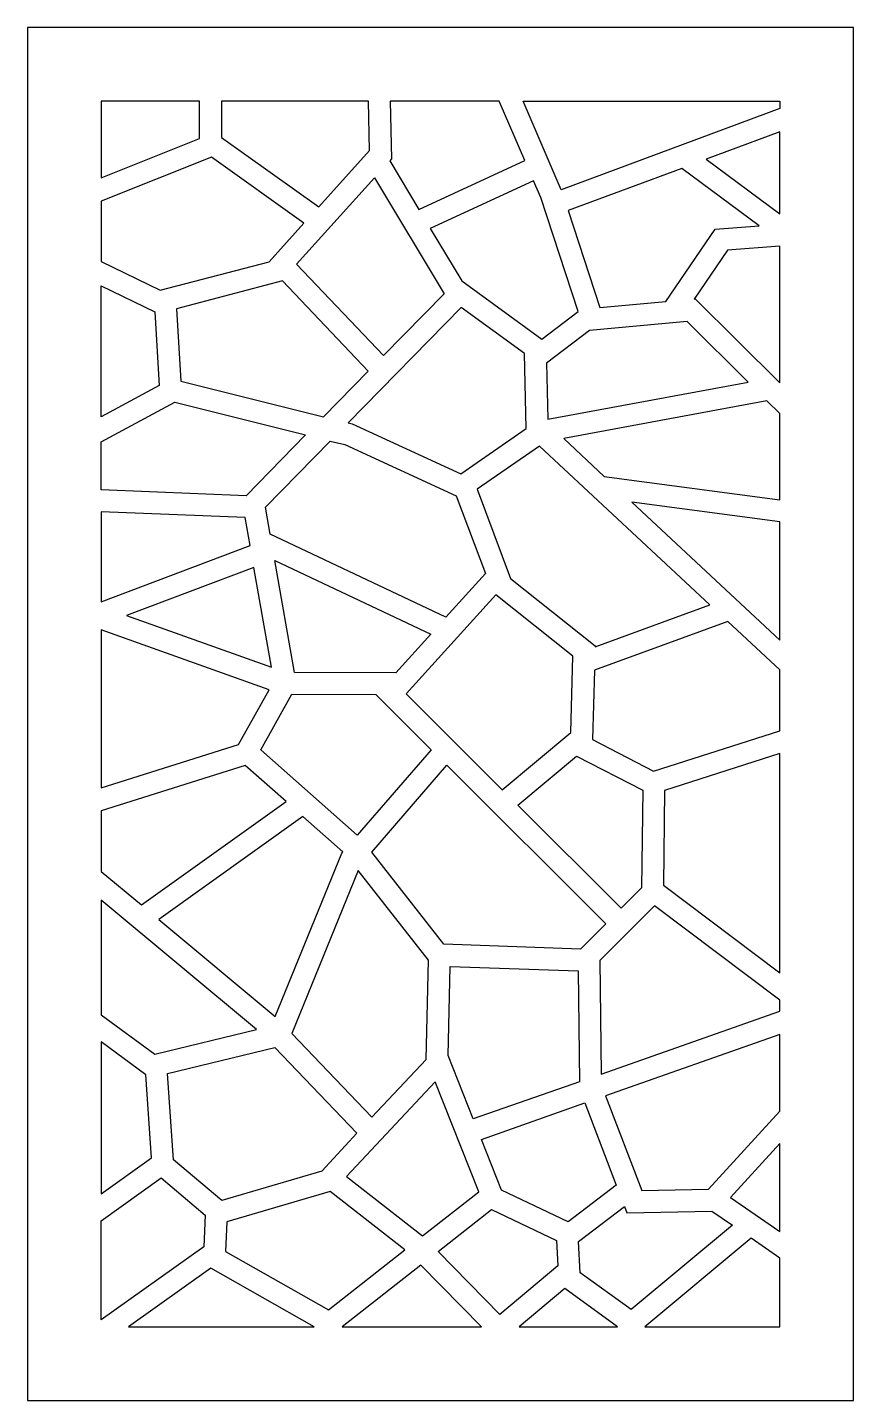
# Model space of a CAD drawing. Extents: x 78 to 414, y 43 to 602.
import ezdxf

# ---------------------------------------------------------------- set-up
doc = ezdxf.new("R2010")
doc.units = 0
doc.layers.add('DEFAULT', color=5, linetype='CONTINUOUS')

msp = doc.modelspace()

# ---------------------------------------------------------------- linework, layer by layer
at = {"layer": 'DEFAULT'}
for points in [[(77.97, 43.13), (414.08, 43.13), (414.08, 601.85), (77.97, 601.85)], [(107.97, 540.71), (148.03, 556.71), (148.03, 571.85), (107.97, 571.85)], [(196.48, 528.85), (217.13, 551.79), (216.7, 571.85), (156.94, 571.85), (156.94, 557.1)], [(237.26, 527.79), (280.33, 547.68), (269.92, 571.85), (225.61, 571.85), (226.11, 548.45), (225.35, 547.61)], [(279.62, 571.85), (384.08, 571.85), (384.08, 568.86), (295.16, 535.78)], [(384.08, 559.36), (354.13, 548.22), (384.08, 526.01)], [(107.97, 506.6), (132.01, 494.91), (176.33, 506.48), (190.48, 522.19), (152.88, 549.05), (107.97, 531.12)], [(310.82, 487.89), (337.77, 490.32), (357.77, 519.81), (375.67, 521.16), (344.17, 544.51), (297.93, 527.31)], [(222.89, 468.41), (187.5, 505.57), (219.12, 540.68), (247.48, 493.47)], [(301.99, 486.23), (286.8, 532.67), (283.86, 539.5), (241.87, 520.11), (254.73, 498.7), (287.26, 475.02)], [(349.24, 491.35), (349.68, 491.39), (384.08, 457.3), (384.08, 512.85), (362.73, 511.25)], [(216.65, 462.04), (181.75, 498.69), (138.61, 487.42), (140.4, 457.94), (198.4, 443.45)], [(107.97, 443.35), (107.97, 496.69), (129.76, 486.09), (131.58, 456.11)], [(254.35, 420.21), (280.94, 438.66), (280.22, 469.12), (254.47, 487.87), (208.43, 440.94), (210.07, 440.53)], [(306.64, 478.57), (289.22, 465.31), (289.76, 442.41), (371.15, 457.57), (346.36, 482.15)], [(166.89, 411.33), (107.97, 413.68), (107.97, 433.22), (137.88, 449.38), (191.16, 436.07)], [(312.66, 419.15), (384.08, 409.69), (384.08, 444.76), (378.85, 449.94), (296.15, 434.53)], [(248.26, 361.85), (176.77, 395.67), (174.83, 406.7), (201.19, 433.57), (207.11, 432.09), (252.38, 411.31), (264.28, 379.61)], [(286.29, 431.53), (260.92, 413.92), (274.53, 377.67), (308.94, 350.23), (308.93, 349.86), (355.65, 366.9)], [(323.9, 408.67), (384.08, 352.59), (384.08, 400.71)], [(107.97, 404.76), (107.97, 368.16), (168.54, 391.05), (166.54, 402.43)], [(118.33, 362.55), (177.26, 341.48), (170.11, 382.12)], [(242.03, 354.95), (227.91, 339.3), (186.67, 339.42), (178.66, 384.92)], [(232.09, 330.63), (271.16, 291.68), (298.99, 314.92), (299.9, 346.04), (268.55, 371.04)], [(384.08, 315.7), (384.08, 340.41), (362.97, 360.08), (308.65, 340.27), (307.82, 312.05), (332.72, 299.24)], [(176.36, 332.34), (107.97, 356.79), (107.97, 292.42), (163.9, 310.07)], [(242.24, 307.93), (212.13, 273.15), (172.88, 307.87), (185.55, 330.51), (219.68, 330.41)], [(319.54, 243.45), (277.5, 285.36), (301.4, 305.33), (328.32, 291.48), (327.86, 251.77)], [(337.23, 291.33), (336.79, 252.88), (384.08, 217.21), (384.08, 306.35)], [(107.97, 258.4), (124.34, 244.77), (183.23, 286.82), (166.56, 301.57), (107.97, 283.08)], [(302.94, 226.85), (247.42, 228.8), (218.02, 266.33), (248.57, 301.62), (313.24, 237.15)], [(206.3, 266.41), (190.08, 280.76), (131.42, 238.88), (178.76, 199.46), (205.83, 265.87)], [(185.51, 192.42), (218.14, 158.39), (240.16, 181.95), (241.13, 222.38), (212.58, 258.82)], [(171.22, 194.15), (107.97, 246.8), (107.97, 200.1), (129.76, 184.03)], [(384.08, 206.05), (333.15, 244.46), (310.9, 222.21), (311.42, 175.99), (384.08, 201.53)], [(302.04, 217.97), (302.54, 172.87), (259.37, 157.7), (249.11, 183.55), (249.98, 219.79)], [(384.08, 192.09), (313.19, 167.17), (327.95, 128.54), (355.06, 129.14), (384.08, 160.87)], [(126.1, 175.66), (107.97, 189.03), (107.97, 127.23), (128.41, 141.85)], [(178.58, 186.78), (212.04, 151.88), (197.68, 136.52), (157.08, 124.52), (137.39, 141.08), (135, 176.14)], [(243.8, 172.79), (207.84, 134.33), (238.75, 110.12), (261.57, 128.02)], [(304.78, 164.22), (317.54, 130.83), (297.97, 115.84), (270.86, 128.76), (262.66, 149.41)], [(384.08, 147.67), (364.06, 125.78), (384.08, 111.87)], [(132.32, 133.7), (150.28, 118.6), (149.68, 105.63), (107.97, 75.91), (107.97, 116.27)], [(200.41, 80.06), (231.53, 104.46), (201.15, 128.25), (159.07, 115.82), (158.52, 103.81)], [(293.27, 108.22), (293.82, 97.94), (270.2, 78.2), (245.04, 103.74), (266.82, 120.82)], [(320.86, 122.14), (321.87, 119.5), (356.4, 120.25), (364.8, 114.42), (323.58, 80.12), (302.89, 95.13), (302.21, 107.87)], [(329.1, 73.13), (384.08, 73.13), (384.08, 101.02), (372.39, 109.14)], [(194.58, 73.13), (152.58, 96.93), (119.06, 73.13)], [(206, 73.13), (262.69, 73.13), (237.98, 98.2)], [(318.06, 73.13), (296.62, 88.67), (278.02, 73.13)]]:
    msp.add_lwpolyline(points, close=True, dxfattribs=at)

doc.saveas('drawing.dxf')
